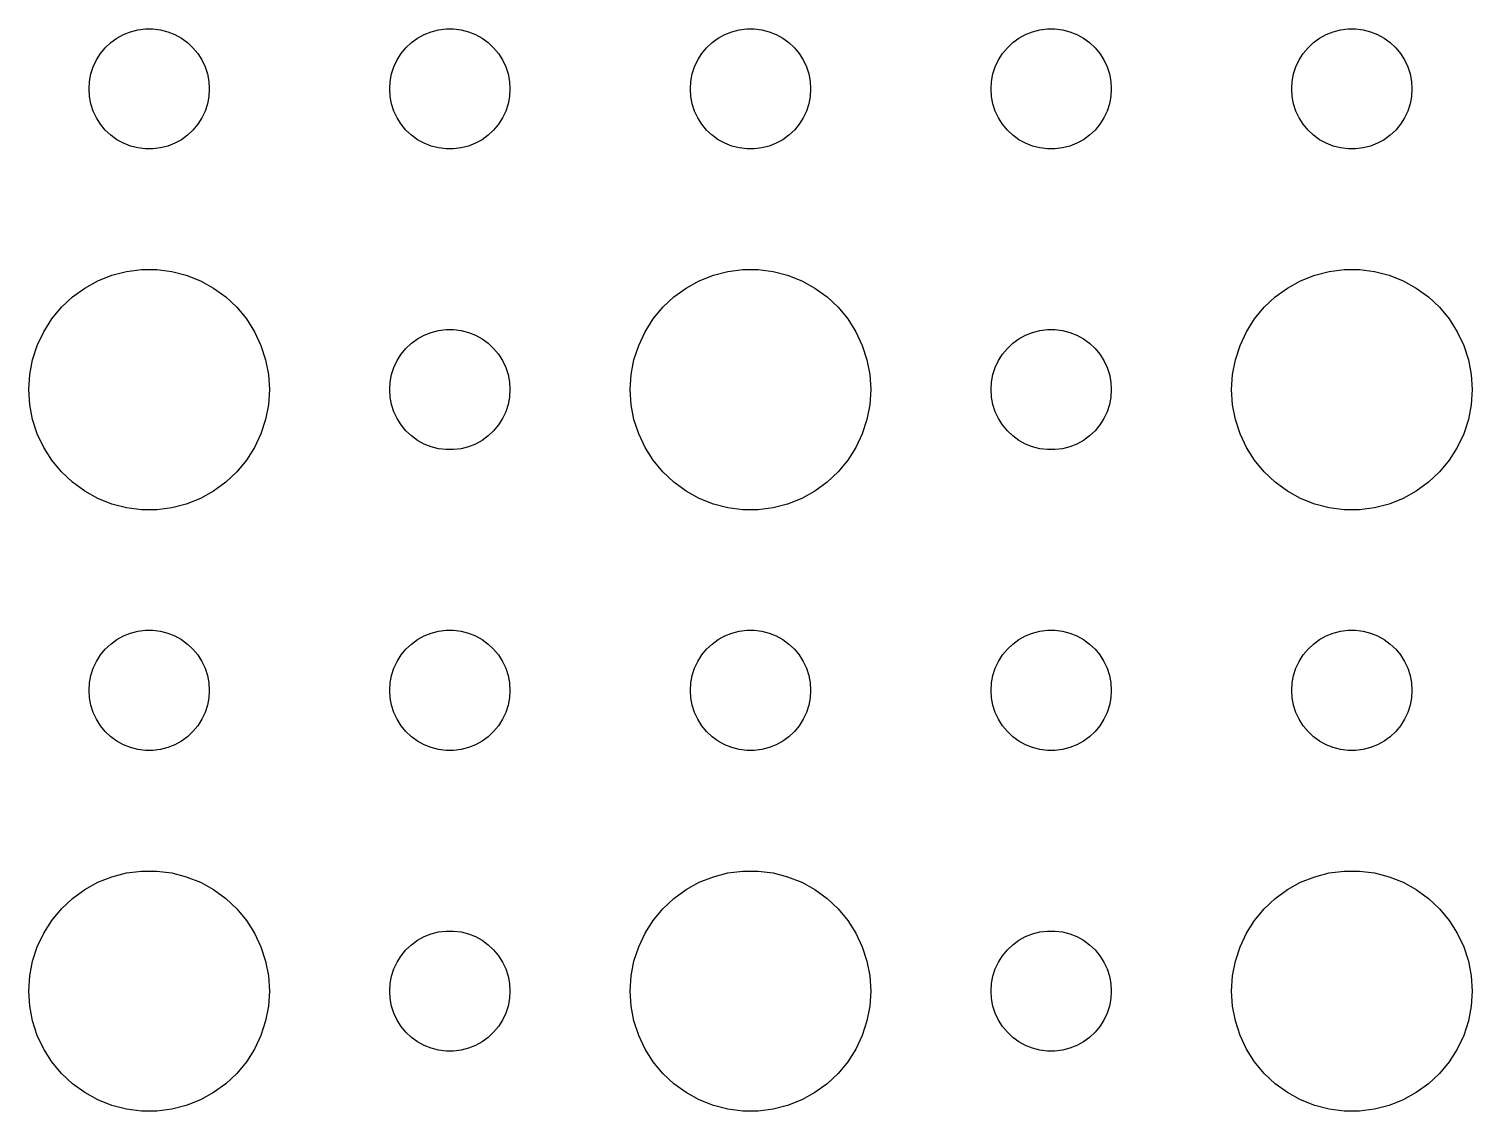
# Model space of a CAD drawing. Header units: metres. Extents: x -150 to 150, y -104 to 104.
# Drawn here: x -115.5 to -79.5, y 19.51 to 46.5 of the extents above; entities that cross this region are included whole.
import ezdxf

# ---------------------------------------------------------------- set-up
doc = ezdxf.new("R2010")
doc.units = ezdxf.units.M

msp = doc.modelspace()

# ---------------------------------------------------------------- linework, layer by layer
for p, q in [((-112.964, 46.4266), (-112.781, 46.4734)), ((-112.781, 46.4734), (-112.594, 46.497)), ((-112.594, 46.497), (-112.406, 46.497)), ((-112.406, 46.497), (-112.219, 46.4734)), ((-112.219, 46.4734), (-112.036, 46.4266)), ((-105.464, 46.4266), (-105.281, 46.4734)), ((-105.281, 46.4734), (-105.094, 46.497)), ((-105.094, 46.497), (-104.906, 46.497)), ((-104.906, 46.497), (-104.719, 46.4734)), ((-104.719, 46.4734), (-104.536, 46.4266)), ((-97.9635, 46.4266), (-97.7811, 46.4734)), ((-97.7811, 46.4734), (-97.5942, 46.497)), ((-97.5942, 46.497), (-97.4058, 46.497)), ((-97.4058, 46.497), (-97.2189, 46.4734)), ((-97.2189, 46.4734), (-97.0365, 46.4266)), ((-90.4635, 46.4266), (-90.2811, 46.4734)), ((-90.2811, 46.4734), (-90.0942, 46.497)), ((-90.0942, 46.497), (-89.9058, 46.497)), ((-89.9058, 46.497), (-89.7189, 46.4734)), ((-89.7189, 46.4734), (-89.5365, 46.4266)), ((-82.9635, 46.4266), (-82.7811, 46.4734)), ((-82.7811, 46.4734), (-82.5942, 46.497)), ((-82.5942, 46.497), (-82.4058, 46.497)), ((-82.4058, 46.497), (-82.2189, 46.4734)), ((-82.2189, 46.4734), (-82.0365, 46.4266)), ((-113.593, 46.0268), (-113.456, 46.1558)), ((-113.456, 46.1558), (-113.304, 46.2665)), ((-113.304, 46.2665), (-113.139, 46.3572)), ((-113.139, 46.3572), (-112.964, 46.4266)), ((-112.036, 46.4266), (-111.861, 46.3572)), ((-111.861, 46.3572), (-111.696, 46.2665)), ((-111.696, 46.2665), (-111.544, 46.1558)), ((-111.544, 46.1558), (-111.407, 46.0268)), ((-106.093, 46.0268), (-105.956, 46.1558)), ((-105.956, 46.1558), (-105.804, 46.2665)), ((-105.804, 46.2665), (-105.639, 46.3572)), ((-105.639, 46.3572), (-105.464, 46.4266)), ((-104.536, 46.4266), (-104.361, 46.3572)), ((-104.361, 46.3572), (-104.196, 46.2665)), ((-104.196, 46.2665), (-104.044, 46.1558)), ((-104.044, 46.1558), (-103.907, 46.0268)), ((-98.5934, 46.0268), (-98.4561, 46.1558)), ((-98.4561, 46.1558), (-98.3037, 46.2665)), ((-98.3037, 46.2665), (-98.1387, 46.3572)), ((-98.1387, 46.3572), (-97.9635, 46.4266)), ((-97.0365, 46.4266), (-96.8613, 46.3572)), ((-96.8613, 46.3572), (-96.6963, 46.2665)), ((-96.6963, 46.2665), (-96.5439, 46.1558)), ((-96.5439, 46.1558), (-96.4065, 46.0268)), ((-91.0934, 46.0268), (-90.9561, 46.1558)), ((-90.9561, 46.1558), (-90.8037, 46.2665)), ((-90.8037, 46.2665), (-90.6387, 46.3572)), ((-90.6387, 46.3572), (-90.4635, 46.4266)), ((-89.5365, 46.4266), (-89.3613, 46.3572)), ((-89.3613, 46.3572), (-89.1963, 46.2665)), ((-89.1963, 46.2665), (-89.0439, 46.1558)), ((-89.0439, 46.1558), (-88.9065, 46.0268)), ((-83.5934, 46.0268), (-83.4561, 46.1558)), ((-83.4561, 46.1558), (-83.3037, 46.2665)), ((-83.3037, 46.2665), (-83.1387, 46.3572)), ((-83.1387, 46.3572), (-82.9635, 46.4266)), ((-82.0365, 46.4266), (-81.8613, 46.3572)), ((-81.8613, 46.3572), (-81.6963, 46.2665)), ((-81.6963, 46.2665), (-81.5439, 46.1558)), ((-81.5439, 46.1558), (-81.4065, 46.0268)), ((-113.895, 45.5522), (-113.814, 45.7226)), ((-113.814, 45.7226), (-113.714, 45.8817)), ((-113.714, 45.8817), (-113.593, 46.0268)), ((-111.407, 46.0268), (-111.286, 45.8817)), ((-111.286, 45.8817), (-111.186, 45.7226)), ((-111.186, 45.7226), (-111.105, 45.5522)), ((-106.395, 45.5522), (-106.314, 45.7226)), ((-106.314, 45.7226), (-106.214, 45.8817)), ((-106.214, 45.8817), (-106.093, 46.0268)), ((-103.907, 46.0268), (-103.786, 45.8817)), ((-103.786, 45.8817), (-103.686, 45.7226)), ((-103.686, 45.7226), (-103.605, 45.5522)), ((-98.8947, 45.5522), (-98.8145, 45.7226)), ((-98.8145, 45.7226), (-98.7135, 45.8817)), ((-98.7135, 45.8817), (-98.5934, 46.0268)), ((-96.4065, 46.0268), (-96.2865, 45.8817)), ((-96.2865, 45.8817), (-96.1855, 45.7226)), ((-96.1855, 45.7226), (-96.1053, 45.5522)), ((-91.3947, 45.5522), (-91.3145, 45.7226)), ((-91.3145, 45.7226), (-91.2135, 45.8817)), ((-91.2135, 45.8817), (-91.0934, 46.0268)), ((-88.9065, 46.0268), (-88.7865, 45.8817)), ((-88.7865, 45.8817), (-88.6855, 45.7226)), ((-88.6855, 45.7226), (-88.6053, 45.5522)), ((-83.8947, 45.5522), (-83.8145, 45.7226)), ((-83.8145, 45.7226), (-83.7135, 45.8817)), ((-83.7135, 45.8817), (-83.5934, 46.0268)), ((-81.4065, 46.0268), (-81.2865, 45.8817)), ((-81.2865, 45.8817), (-81.1855, 45.7226)), ((-81.1855, 45.7226), (-81.1053, 45.5522)), ((-113.988, 45.188), (-113.953, 45.373)), ((-113.953, 45.373), (-113.895, 45.5522)), ((-111.105, 45.5522), (-111.047, 45.373)), ((-111.047, 45.373), (-111.012, 45.188)), ((-106.488, 45.188), (-106.453, 45.373)), ((-106.453, 45.373), (-106.395, 45.5522)), ((-103.605, 45.5522), (-103.547, 45.373)), ((-103.547, 45.373), (-103.512, 45.188)), ((-98.9882, 45.188), (-98.9529, 45.373)), ((-98.9529, 45.373), (-98.8947, 45.5522)), ((-96.1053, 45.5522), (-96.0471, 45.373)), ((-96.0471, 45.373), (-96.0118, 45.188)), ((-91.4882, 45.188), (-91.4529, 45.373)), ((-91.4529, 45.373), (-91.3947, 45.5522)), ((-88.6053, 45.5522), (-88.5471, 45.373)), ((-88.5471, 45.373), (-88.5118, 45.188)), ((-83.9882, 45.188), (-83.9529, 45.373)), ((-83.9529, 45.373), (-83.8947, 45.5522)), ((-81.1053, 45.5522), (-81.0471, 45.373)), ((-81.0471, 45.373), (-81.0118, 45.188)), ((-114, 45), (-113.988, 45.188)), ((-113.988, 44.812), (-114, 45)), ((-111.012, 45.188), (-111, 45)), ((-111, 45), (-111.012, 44.812)), ((-106.5, 45), (-106.488, 45.188)), ((-106.488, 44.812), (-106.5, 45)), ((-103.512, 45.188), (-103.5, 45)), ((-103.5, 45), (-103.512, 44.812)), ((-99, 45), (-98.9882, 45.188)), ((-98.9882, 44.812), (-99, 45)), ((-96.0118, 45.188), (-96, 45)), ((-96, 45), (-96.0118, 44.812)), ((-91.5, 45), (-91.4882, 45.188)), ((-91.4882, 44.812), (-91.5, 45)), ((-88.5118, 45.188), (-88.5, 45)), ((-88.5, 45), (-88.5118, 44.812)), ((-84, 45), (-83.9882, 45.188)), ((-83.9882, 44.812), (-84, 45)), ((-81.0118, 45.188), (-81, 45)), ((-81, 45), (-81.0118, 44.812)), ((-113.953, 44.627), (-113.988, 44.812)), ((-111.012, 44.812), (-111.047, 44.627)), ((-106.453, 44.627), (-106.488, 44.812)), ((-103.512, 44.812), (-103.547, 44.627)), ((-98.9529, 44.627), (-98.9882, 44.812)), ((-96.0118, 44.812), (-96.0471, 44.627)), ((-91.4529, 44.627), (-91.4882, 44.812)), ((-88.5118, 44.812), (-88.5471, 44.627)), ((-83.9529, 44.627), (-83.9882, 44.812)), ((-81.0118, 44.812), (-81.0471, 44.627)), ((-113.895, 44.4478), (-113.953, 44.627)), ((-113.814, 44.2774), (-113.895, 44.4478)), ((-111.105, 44.4478), (-111.186, 44.2774)), ((-111.047, 44.627), (-111.105, 44.4478)), ((-106.395, 44.4478), (-106.453, 44.627)), ((-106.314, 44.2774), (-106.395, 44.4478)), ((-103.605, 44.4478), (-103.686, 44.2774)), ((-103.547, 44.627), (-103.605, 44.4478)), ((-98.8947, 44.4478), (-98.9529, 44.627)), ((-98.8145, 44.2774), (-98.8947, 44.4478)), ((-96.1053, 44.4478), (-96.1855, 44.2774)), ((-96.0471, 44.627), (-96.1053, 44.4478)), ((-91.3947, 44.4478), (-91.4529, 44.627)), ((-91.3145, 44.2774), (-91.3947, 44.4478)), ((-88.6053, 44.4478), (-88.6855, 44.2774)), ((-88.5471, 44.627), (-88.6053, 44.4478)), ((-83.8947, 44.4478), (-83.9529, 44.627)), ((-83.8145, 44.2774), (-83.8947, 44.4478)), ((-81.1053, 44.4478), (-81.1855, 44.2774)), ((-81.0471, 44.627), (-81.1053, 44.4478)), ((-113.714, 44.1183), (-113.814, 44.2774)), ((-113.593, 43.9732), (-113.714, 44.1183)), ((-113.456, 43.8442), (-113.593, 43.9732)), ((-111.407, 43.9732), (-111.544, 43.8442)), ((-111.286, 44.1183), (-111.407, 43.9732)), ((-111.186, 44.2774), (-111.286, 44.1183)), ((-106.214, 44.1183), (-106.314, 44.2774)), ((-106.093, 43.9732), (-106.214, 44.1183)), ((-105.956, 43.8442), (-106.093, 43.9732)), ((-103.907, 43.9732), (-104.044, 43.8442)), ((-103.786, 44.1183), (-103.907, 43.9732)), ((-103.686, 44.2774), (-103.786, 44.1183)), ((-98.7135, 44.1183), (-98.8145, 44.2774)), ((-98.5934, 43.9732), (-98.7135, 44.1183)), ((-98.4561, 43.8442), (-98.5934, 43.9732)), ((-96.4065, 43.9732), (-96.5439, 43.8442)), ((-96.2865, 44.1183), (-96.4065, 43.9732)), ((-96.1855, 44.2774), (-96.2865, 44.1183)), ((-91.2135, 44.1183), (-91.3145, 44.2774)), ((-91.0934, 43.9732), (-91.2135, 44.1183)), ((-90.9561, 43.8442), (-91.0934, 43.9732)), ((-88.9065, 43.9732), (-89.0439, 43.8442)), ((-88.7865, 44.1183), (-88.9065, 43.9732)), ((-88.6855, 44.2774), (-88.7865, 44.1183)), ((-83.7135, 44.1183), (-83.8145, 44.2774)), ((-83.5934, 43.9732), (-83.7135, 44.1183)), ((-83.4561, 43.8442), (-83.5934, 43.9732)), ((-81.4065, 43.9732), (-81.5439, 43.8442)), ((-81.2865, 44.1183), (-81.4065, 43.9732)), ((-81.1855, 44.2774), (-81.2865, 44.1183)), ((-113.304, 43.7335), (-113.456, 43.8442)), ((-113.139, 43.6428), (-113.304, 43.7335)), ((-112.964, 43.5734), (-113.139, 43.6428)), ((-112.781, 43.5266), (-112.964, 43.5734)), ((-112.036, 43.5734), (-112.219, 43.5266)), ((-111.861, 43.6428), (-112.036, 43.5734)), ((-111.696, 43.7335), (-111.861, 43.6428)), ((-111.544, 43.8442), (-111.696, 43.7335)), ((-105.804, 43.7335), (-105.956, 43.8442)), ((-105.639, 43.6428), (-105.804, 43.7335)), ((-105.464, 43.5734), (-105.639, 43.6428)), ((-105.281, 43.5266), (-105.464, 43.5734)), ((-104.536, 43.5734), (-104.719, 43.5266)), ((-104.361, 43.6428), (-104.536, 43.5734)), ((-104.196, 43.7335), (-104.361, 43.6428)), ((-104.044, 43.8442), (-104.196, 43.7335)), ((-98.3037, 43.7335), (-98.4561, 43.8442)), ((-98.1387, 43.6428), (-98.3037, 43.7335)), ((-97.9635, 43.5734), (-98.1387, 43.6428)), ((-97.7811, 43.5266), (-97.9635, 43.5734)), ((-97.0365, 43.5734), (-97.2189, 43.5266)), ((-96.8613, 43.6428), (-97.0365, 43.5734)), ((-96.6963, 43.7335), (-96.8613, 43.6428)), ((-96.5439, 43.8442), (-96.6963, 43.7335)), ((-90.8037, 43.7335), (-90.9561, 43.8442)), ((-90.6387, 43.6428), (-90.8037, 43.7335)), ((-90.4635, 43.5734), (-90.6387, 43.6428)), ((-90.2811, 43.5266), (-90.4635, 43.5734)), ((-89.5365, 43.5734), (-89.7189, 43.5266)), ((-89.3613, 43.6428), (-89.5365, 43.5734)), ((-89.1963, 43.7335), (-89.3613, 43.6428)), ((-89.0439, 43.8442), (-89.1963, 43.7335)), ((-83.3037, 43.7335), (-83.4561, 43.8442)), ((-83.1387, 43.6428), (-83.3037, 43.7335)), ((-82.9635, 43.5734), (-83.1387, 43.6428)), ((-82.7811, 43.5266), (-82.9635, 43.5734)), ((-82.0365, 43.5734), (-82.2189, 43.5266)), ((-81.8613, 43.6428), (-82.0365, 43.5734)), ((-81.6963, 43.7335), (-81.8613, 43.6428)), ((-81.5439, 43.8442), (-81.6963, 43.7335)), ((-112.594, 43.503), (-112.781, 43.5266)), ((-112.406, 43.503), (-112.594, 43.503)), ((-112.219, 43.5266), (-112.406, 43.503)), ((-105.094, 43.503), (-105.281, 43.5266)), ((-104.906, 43.503), (-105.094, 43.503)), ((-104.719, 43.5266), (-104.906, 43.503)), ((-97.5942, 43.503), (-97.7811, 43.5266)), ((-97.4058, 43.503), (-97.5942, 43.503)), ((-97.2189, 43.5266), (-97.4058, 43.503)), ((-90.0942, 43.503), (-90.2811, 43.5266)), ((-89.9058, 43.503), (-90.0942, 43.503)), ((-89.7189, 43.5266), (-89.9058, 43.503)), ((-82.5942, 43.503), (-82.7811, 43.5266)), ((-82.4058, 43.503), (-82.5942, 43.503)), ((-82.2189, 43.5266), (-82.4058, 43.503)), ((-113.777, 40.2145), (-113.427, 40.3532)), ((-113.427, 40.3532), (-113.062, 40.4469)), ((-113.062, 40.4469), (-112.688, 40.4941)), ((-112.688, 40.4941), (-112.312, 40.4941)), ((-112.312, 40.4941), (-111.938, 40.4469)), ((-111.938, 40.4469), (-111.573, 40.3532)), ((-111.573, 40.3532), (-111.223, 40.2145)), ((-98.7773, 40.2145), (-98.427, 40.3532)), ((-98.427, 40.3532), (-98.0621, 40.4469)), ((-98.0621, 40.4469), (-97.6884, 40.4941)), ((-97.6884, 40.4941), (-97.3116, 40.4941)), ((-97.3116, 40.4941), (-96.9379, 40.4469)), ((-96.9379, 40.4469), (-96.573, 40.3532)), ((-96.573, 40.3532), (-96.2227, 40.2145)), ((-83.7773, 40.2145), (-83.427, 40.3532)), ((-83.427, 40.3532), (-83.0621, 40.4469)), ((-83.0621, 40.4469), (-82.6884, 40.4941)), ((-82.6884, 40.4941), (-82.3116, 40.4941)), ((-82.3116, 40.4941), (-81.9379, 40.4469)), ((-81.9379, 40.4469), (-81.573, 40.3532)), ((-81.573, 40.3532), (-81.2227, 40.2145)), ((-114.412, 39.8115), (-114.107, 40.033)), ((-114.107, 40.033), (-113.777, 40.2145)), ((-111.223, 40.2145), (-110.893, 40.033)), ((-110.893, 40.033), (-110.588, 39.8115)), ((-99.4123, 39.8115), (-99.1075, 40.033)), ((-99.1075, 40.033), (-98.7773, 40.2145)), ((-96.2227, 40.2145), (-95.8925, 40.033)), ((-95.8925, 40.033), (-95.5877, 39.8115)), ((-84.4123, 39.8115), (-84.1075, 40.033)), ((-84.1075, 40.033), (-83.7773, 40.2145)), ((-81.2227, 40.2145), (-80.8925, 40.033)), ((-80.8925, 40.033), (-80.5877, 39.8115)), ((-114.687, 39.5536), (-114.412, 39.8115)), ((-110.588, 39.8115), (-110.313, 39.5536)), ((-99.6869, 39.5536), (-99.4123, 39.8115)), ((-95.5877, 39.8115), (-95.3131, 39.5536)), ((-84.6869, 39.5536), (-84.4123, 39.8115)), ((-80.5877, 39.8115), (-80.3131, 39.5536)), ((-115.129, 38.9453), (-114.927, 39.2634)), ((-114.927, 39.2634), (-114.687, 39.5536)), ((-110.313, 39.5536), (-110.073, 39.2634)), ((-110.073, 39.2634), (-109.871, 38.9453)), ((-100.129, 38.9453), (-99.927, 39.2634)), ((-99.927, 39.2634), (-99.6869, 39.5536)), ((-95.3131, 39.5536), (-95.073, 39.2634)), ((-95.073, 39.2634), (-94.8711, 38.9453)), ((-85.1289, 38.9453), (-84.927, 39.2634)), ((-84.927, 39.2634), (-84.6869, 39.5536)), ((-80.3131, 39.5536), (-80.073, 39.2634)), ((-80.073, 39.2634), (-79.8711, 38.9453)), ((-115.289, 38.6044), (-115.129, 38.9453)), ((-109.871, 38.9453), (-109.711, 38.6044)), ((-105.639, 38.8572), (-105.464, 38.9266)), ((-105.464, 38.9266), (-105.281, 38.9734)), ((-105.281, 38.9734), (-105.094, 38.997)), ((-105.094, 38.997), (-104.906, 38.997)), ((-104.906, 38.997), (-104.719, 38.9734)), ((-104.719, 38.9734), (-104.536, 38.9266)), ((-104.536, 38.9266), (-104.361, 38.8572)), ((-100.289, 38.6044), (-100.129, 38.9453)), ((-94.8711, 38.9453), (-94.7107, 38.6044)), ((-90.6387, 38.8572), (-90.4635, 38.9266)), ((-90.4635, 38.9266), (-90.2811, 38.9734)), ((-90.2811, 38.9734), (-90.0942, 38.997)), ((-90.0942, 38.997), (-89.9058, 38.997)), ((-89.9058, 38.997), (-89.7189, 38.9734)), ((-89.7189, 38.9734), (-89.5365, 38.9266)), ((-89.5365, 38.9266), (-89.3613, 38.8572)), ((-85.2893, 38.6044), (-85.1289, 38.9453)), ((-79.8711, 38.9453), (-79.7107, 38.6044)), ((-115.406, 38.2461), (-115.289, 38.6044)), ((-109.711, 38.6044), (-109.594, 38.2461)), ((-106.214, 38.3817), (-106.093, 38.5268)), ((-106.093, 38.5268), (-105.956, 38.6558)), ((-105.956, 38.6558), (-105.804, 38.7665)), ((-105.804, 38.7665), (-105.639, 38.8572)), ((-104.361, 38.8572), (-104.196, 38.7665)), ((-104.196, 38.7665), (-104.044, 38.6558)), ((-104.044, 38.6558), (-103.907, 38.5268)), ((-103.907, 38.5268), (-103.786, 38.3817)), ((-100.406, 38.2461), (-100.289, 38.6044)), ((-94.7107, 38.6044), (-94.5943, 38.2461)), ((-91.2135, 38.3817), (-91.0934, 38.5268)), ((-91.0934, 38.5268), (-90.9561, 38.6558)), ((-90.9561, 38.6558), (-90.8037, 38.7665)), ((-90.8037, 38.7665), (-90.6387, 38.8572)), ((-89.3613, 38.8572), (-89.1963, 38.7665)), ((-89.1963, 38.7665), (-89.0439, 38.6558)), ((-89.0439, 38.6558), (-88.9065, 38.5268)), ((-88.9065, 38.5268), (-88.7865, 38.3817)), ((-85.4057, 38.2461), (-85.2893, 38.6044)), ((-79.7107, 38.6044), (-79.5943, 38.2461)), ((-115.476, 37.876), (-115.406, 38.2461)), ((-109.594, 38.2461), (-109.524, 37.876)), ((-106.395, 38.0522), (-106.314, 38.2226)), ((-106.314, 38.2226), (-106.214, 38.3817)), ((-103.786, 38.3817), (-103.686, 38.2226)), ((-103.686, 38.2226), (-103.605, 38.0522)), ((-100.476, 37.876), (-100.406, 38.2461)), ((-94.5943, 38.2461), (-94.5237, 37.876)), ((-91.3947, 38.0522), (-91.3145, 38.2226)), ((-91.3145, 38.2226), (-91.2135, 38.3817)), ((-88.7865, 38.3817), (-88.6855, 38.2226)), ((-88.6855, 38.2226), (-88.6053, 38.0522)), ((-85.4763, 37.876), (-85.4057, 38.2461)), ((-79.5943, 38.2461), (-79.5237, 37.876)), ((-115.5, 37.5), (-115.476, 37.876)), ((-109.524, 37.876), (-109.5, 37.5)), ((-106.488, 37.688), (-106.453, 37.873)), ((-106.453, 37.873), (-106.395, 38.0522)), ((-103.605, 38.0522), (-103.547, 37.873)), ((-103.547, 37.873), (-103.512, 37.688)), ((-100.5, 37.5), (-100.476, 37.876)), ((-94.5237, 37.876), (-94.5, 37.5)), ((-91.4882, 37.688), (-91.4529, 37.873)), ((-91.4529, 37.873), (-91.3947, 38.0522)), ((-88.6053, 38.0522), (-88.5471, 37.873)), ((-88.5471, 37.873), (-88.5118, 37.688)), ((-85.5, 37.5), (-85.4763, 37.876)), ((-79.5237, 37.876), (-79.5, 37.5)), ((-115.476, 37.124), (-115.5, 37.5)), ((-109.5, 37.5), (-109.524, 37.124)), ((-106.5, 37.5), (-106.488, 37.688)), ((-106.488, 37.312), (-106.5, 37.5)), ((-103.512, 37.688), (-103.5, 37.5)), ((-103.5, 37.5), (-103.512, 37.312)), ((-100.476, 37.124), (-100.5, 37.5)), ((-94.5, 37.5), (-94.5237, 37.124)), ((-91.5, 37.5), (-91.4882, 37.688)), ((-91.4882, 37.312), (-91.5, 37.5)), ((-88.5118, 37.688), (-88.5, 37.5)), ((-88.5, 37.5), (-88.5118, 37.312)), ((-85.4763, 37.124), (-85.5, 37.5)), ((-79.5, 37.5), (-79.5237, 37.124)), ((-115.406, 36.7539), (-115.476, 37.124)), ((-109.524, 37.124), (-109.594, 36.7539)), ((-106.453, 37.127), (-106.488, 37.312)), ((-106.395, 36.9478), (-106.453, 37.127)), ((-103.547, 37.127), (-103.605, 36.9478)), ((-103.512, 37.312), (-103.547, 37.127)), ((-100.406, 36.7539), (-100.476, 37.124)), ((-94.5237, 37.124), (-94.5943, 36.7539)), ((-91.4529, 37.127), (-91.4882, 37.312)), ((-91.3947, 36.9478), (-91.4529, 37.127)), ((-88.5471, 37.127), (-88.6053, 36.9478)), ((-88.5118, 37.312), (-88.5471, 37.127)), ((-85.4057, 36.7539), (-85.4763, 37.124)), ((-79.5237, 37.124), (-79.5943, 36.7539)), ((-115.289, 36.3956), (-115.406, 36.7539)), ((-109.594, 36.7539), (-109.711, 36.3956)), ((-106.314, 36.7774), (-106.395, 36.9478)), ((-106.214, 36.6183), (-106.314, 36.7774)), ((-103.686, 36.7774), (-103.786, 36.6183)), ((-103.605, 36.9478), (-103.686, 36.7774)), ((-100.289, 36.3956), (-100.406, 36.7539)), ((-94.5943, 36.7539), (-94.7107, 36.3956)), ((-91.3145, 36.7774), (-91.3947, 36.9478)), ((-91.2135, 36.6183), (-91.3145, 36.7774)), ((-88.6855, 36.7774), (-88.7865, 36.6183)), ((-88.6053, 36.9478), (-88.6855, 36.7774)), ((-85.2893, 36.3956), (-85.4057, 36.7539)), ((-79.5943, 36.7539), (-79.7107, 36.3956)), ((-115.129, 36.0547), (-115.289, 36.3956)), ((-109.711, 36.3956), (-109.871, 36.0547)), ((-106.093, 36.4732), (-106.214, 36.6183)), ((-105.956, 36.3442), (-106.093, 36.4732)), ((-103.907, 36.4732), (-104.044, 36.3442)), ((-103.786, 36.6183), (-103.907, 36.4732)), ((-100.129, 36.0547), (-100.289, 36.3956)), ((-94.7107, 36.3956), (-94.8711, 36.0547)), ((-91.0934, 36.4732), (-91.2135, 36.6183)), ((-90.9561, 36.3442), (-91.0934, 36.4732)), ((-88.9065, 36.4732), (-89.0439, 36.3442)), ((-88.7865, 36.6183), (-88.9065, 36.4732)), ((-85.1289, 36.0547), (-85.2893, 36.3956)), ((-79.7107, 36.3956), (-79.8711, 36.0547)), ((-114.927, 35.7366), (-115.129, 36.0547)), ((-109.871, 36.0547), (-110.073, 35.7366)), ((-105.804, 36.2335), (-105.956, 36.3442)), ((-105.639, 36.1428), (-105.804, 36.2335)), ((-105.464, 36.0734), (-105.639, 36.1428)), ((-105.281, 36.0266), (-105.464, 36.0734)), ((-105.094, 36.003), (-105.281, 36.0266)), ((-104.906, 36.003), (-105.094, 36.003)), ((-104.719, 36.0266), (-104.906, 36.003)), ((-104.536, 36.0734), (-104.719, 36.0266)), ((-104.361, 36.1428), (-104.536, 36.0734)), ((-104.196, 36.2335), (-104.361, 36.1428)), ((-104.044, 36.3442), (-104.196, 36.2335)), ((-99.927, 35.7366), (-100.129, 36.0547)), ((-94.8711, 36.0547), (-95.073, 35.7366)), ((-90.8037, 36.2335), (-90.9561, 36.3442)), ((-90.6387, 36.1428), (-90.8037, 36.2335)), ((-90.4635, 36.0734), (-90.6387, 36.1428)), ((-90.2811, 36.0266), (-90.4635, 36.0734)), ((-90.0942, 36.003), (-90.2811, 36.0266)), ((-89.9058, 36.003), (-90.0942, 36.003)), ((-89.7189, 36.0266), (-89.9058, 36.003)), ((-89.5365, 36.0734), (-89.7189, 36.0266)), ((-89.3613, 36.1428), (-89.5365, 36.0734)), ((-89.1963, 36.2335), (-89.3613, 36.1428)), ((-89.0439, 36.3442), (-89.1963, 36.2335)), ((-84.927, 35.7366), (-85.1289, 36.0547)), ((-79.8711, 36.0547), (-80.073, 35.7366)), ((-114.687, 35.4464), (-114.927, 35.7366)), ((-110.073, 35.7366), (-110.313, 35.4464)), ((-99.6869, 35.4464), (-99.927, 35.7366)), ((-95.073, 35.7366), (-95.3131, 35.4464)), ((-84.6869, 35.4464), (-84.927, 35.7366)), ((-80.073, 35.7366), (-80.3131, 35.4464)), ((-114.412, 35.1885), (-114.687, 35.4464)), ((-110.313, 35.4464), (-110.588, 35.1885)), ((-99.4123, 35.1885), (-99.6869, 35.4464)), ((-95.3131, 35.4464), (-95.5877, 35.1885)), ((-84.4123, 35.1885), (-84.6869, 35.4464)), ((-80.3131, 35.4464), (-80.5877, 35.1885)), ((-114.107, 34.967), (-114.412, 35.1885)), ((-113.777, 34.7855), (-114.107, 34.967)), ((-110.893, 34.967), (-111.223, 34.7855)), ((-110.588, 35.1885), (-110.893, 34.967)), ((-99.1075, 34.967), (-99.4123, 35.1885)), ((-98.7773, 34.7855), (-99.1075, 34.967)), ((-95.8925, 34.967), (-96.2227, 34.7855)), ((-95.5877, 35.1885), (-95.8925, 34.967)), ((-84.1075, 34.967), (-84.4123, 35.1885)), ((-83.7773, 34.7855), (-84.1075, 34.967)), ((-80.8925, 34.967), (-81.2227, 34.7855)), ((-80.5877, 35.1885), (-80.8925, 34.967)), ((-113.427, 34.6468), (-113.777, 34.7855)), ((-113.062, 34.5531), (-113.427, 34.6468)), ((-111.573, 34.6468), (-111.938, 34.5531)), ((-111.223, 34.7855), (-111.573, 34.6468)), ((-98.427, 34.6468), (-98.7773, 34.7855)), ((-98.0621, 34.5531), (-98.427, 34.6468)), ((-96.573, 34.6468), (-96.9379, 34.5531)), ((-96.2227, 34.7855), (-96.573, 34.6468)), ((-83.427, 34.6468), (-83.7773, 34.7855)), ((-83.0621, 34.5531), (-83.427, 34.6468)), ((-81.573, 34.6468), (-81.9379, 34.5531)), ((-81.2227, 34.7855), (-81.573, 34.6468)), ((-112.688, 34.5059), (-113.062, 34.5531)), ((-112.312, 34.5059), (-112.688, 34.5059)), ((-111.938, 34.5531), (-112.312, 34.5059)), ((-97.6884, 34.5059), (-98.0621, 34.5531)), ((-97.3116, 34.5059), (-97.6884, 34.5059)), ((-96.9379, 34.5531), (-97.3116, 34.5059)), ((-82.6884, 34.5059), (-83.0621, 34.5531)), ((-82.3116, 34.5059), (-82.6884, 34.5059)), ((-81.9379, 34.5531), (-82.3116, 34.5059)), ((-113.304, 31.2665), (-113.139, 31.3572)), ((-113.139, 31.3572), (-112.964, 31.4266)), ((-112.964, 31.4266), (-112.781, 31.4734)), ((-112.781, 31.4734), (-112.594, 31.497)), ((-112.594, 31.497), (-112.406, 31.497)), ((-112.406, 31.497), (-112.219, 31.4734)), ((-112.219, 31.4734), (-112.036, 31.4266)), ((-112.036, 31.4266), (-111.861, 31.3572)), ((-111.861, 31.3572), (-111.696, 31.2665)), ((-105.804, 31.2665), (-105.639, 31.3572)), ((-105.639, 31.3572), (-105.464, 31.4266)), ((-105.464, 31.4266), (-105.281, 31.4734)), ((-105.281, 31.4734), (-105.094, 31.497)), ((-105.094, 31.497), (-104.906, 31.497)), ((-104.906, 31.497), (-104.719, 31.4734)), ((-104.719, 31.4734), (-104.536, 31.4266)), ((-104.536, 31.4266), (-104.361, 31.3572)), ((-104.361, 31.3572), (-104.196, 31.2665)), ((-98.3037, 31.2665), (-98.1387, 31.3572)), ((-98.1387, 31.3572), (-97.9635, 31.4266)), ((-97.9635, 31.4266), (-97.7811, 31.4734)), ((-97.7811, 31.4734), (-97.5942, 31.497)), ((-97.5942, 31.497), (-97.4058, 31.497)), ((-97.4058, 31.497), (-97.2189, 31.4734)), ((-97.2189, 31.4734), (-97.0365, 31.4266)), ((-97.0365, 31.4266), (-96.8613, 31.3572)), ((-96.8613, 31.3572), (-96.6963, 31.2665)), ((-90.8037, 31.2665), (-90.6387, 31.3572)), ((-90.6387, 31.3572), (-90.4635, 31.4266)), ((-90.4635, 31.4266), (-90.2811, 31.4734)), ((-90.2811, 31.4734), (-90.0942, 31.497)), ((-90.0942, 31.497), (-89.9058, 31.497)), ((-89.9058, 31.497), (-89.7189, 31.4734)), ((-89.7189, 31.4734), (-89.5365, 31.4266)), ((-89.5365, 31.4266), (-89.3613, 31.3572)), ((-89.3613, 31.3572), (-89.1963, 31.2665)), ((-83.3037, 31.2665), (-83.1387, 31.3572)), ((-83.1387, 31.3572), (-82.9635, 31.4266)), ((-82.9635, 31.4266), (-82.7811, 31.4734)), ((-82.7811, 31.4734), (-82.5942, 31.497)), ((-82.5942, 31.497), (-82.4058, 31.497)), ((-82.4058, 31.497), (-82.2189, 31.4734)), ((-82.2189, 31.4734), (-82.0365, 31.4266)), ((-82.0365, 31.4266), (-81.8613, 31.3572)), ((-81.8613, 31.3572), (-81.6963, 31.2665)), ((-113.714, 30.8817), (-113.593, 31.0268)), ((-113.593, 31.0268), (-113.456, 31.1558)), ((-113.456, 31.1558), (-113.304, 31.2665)), ((-111.696, 31.2665), (-111.544, 31.1558)), ((-111.544, 31.1558), (-111.407, 31.0268)), ((-111.407, 31.0268), (-111.286, 30.8817)), ((-106.214, 30.8817), (-106.093, 31.0268)), ((-106.093, 31.0268), (-105.956, 31.1558)), ((-105.956, 31.1558), (-105.804, 31.2665)), ((-104.196, 31.2665), (-104.044, 31.1558)), ((-104.044, 31.1558), (-103.907, 31.0268)), ((-103.907, 31.0268), (-103.786, 30.8817)), ((-98.7135, 30.8817), (-98.5934, 31.0268)), ((-98.5934, 31.0268), (-98.4561, 31.1558)), ((-98.4561, 31.1558), (-98.3037, 31.2665)), ((-96.6963, 31.2665), (-96.5439, 31.1558)), ((-96.5439, 31.1558), (-96.4065, 31.0268)), ((-96.4065, 31.0268), (-96.2865, 30.8817)), ((-91.2135, 30.8817), (-91.0934, 31.0268)), ((-91.0934, 31.0268), (-90.9561, 31.1558)), ((-90.9561, 31.1558), (-90.8037, 31.2665)), ((-89.1963, 31.2665), (-89.0439, 31.1558)), ((-89.0439, 31.1558), (-88.9065, 31.0268)), ((-88.9065, 31.0268), (-88.7865, 30.8817)), ((-83.7135, 30.8817), (-83.5934, 31.0268)), ((-83.5934, 31.0268), (-83.4561, 31.1558)), ((-83.4561, 31.1558), (-83.3037, 31.2665)), ((-81.6963, 31.2665), (-81.5439, 31.1558)), ((-81.5439, 31.1558), (-81.4065, 31.0268)), ((-81.4065, 31.0268), (-81.2865, 30.8817)), ((-113.895, 30.5522), (-113.814, 30.7226)), ((-113.814, 30.7226), (-113.714, 30.8817)), ((-111.286, 30.8817), (-111.186, 30.7226)), ((-111.186, 30.7226), (-111.105, 30.5522)), ((-106.395, 30.5522), (-106.314, 30.7226)), ((-106.314, 30.7226), (-106.214, 30.8817)), ((-103.786, 30.8817), (-103.686, 30.7226)), ((-103.686, 30.7226), (-103.605, 30.5522)), ((-98.8947, 30.5522), (-98.8145, 30.7226)), ((-98.8145, 30.7226), (-98.7135, 30.8817)), ((-96.2865, 30.8817), (-96.1855, 30.7226)), ((-96.1855, 30.7226), (-96.1053, 30.5522)), ((-91.3947, 30.5522), (-91.3145, 30.7226)), ((-91.3145, 30.7226), (-91.2135, 30.8817)), ((-88.7865, 30.8817), (-88.6855, 30.7226)), ((-88.6855, 30.7226), (-88.6053, 30.5522)), ((-83.8947, 30.5522), (-83.8145, 30.7226)), ((-83.8145, 30.7226), (-83.7135, 30.8817)), ((-81.2865, 30.8817), (-81.1855, 30.7226)), ((-81.1855, 30.7226), (-81.1053, 30.5522)), ((-113.988, 30.188), (-113.953, 30.373)), ((-113.953, 30.373), (-113.895, 30.5522)), ((-111.105, 30.5522), (-111.047, 30.373)), ((-111.047, 30.373), (-111.012, 30.188)), ((-106.488, 30.188), (-106.453, 30.373)), ((-106.453, 30.373), (-106.395, 30.5522)), ((-103.605, 30.5522), (-103.547, 30.373)), ((-103.547, 30.373), (-103.512, 30.188)), ((-98.9882, 30.188), (-98.9529, 30.373)), ((-98.9529, 30.373), (-98.8947, 30.5522)), ((-96.1053, 30.5522), (-96.0471, 30.373)), ((-96.0471, 30.373), (-96.0118, 30.188)), ((-91.4882, 30.188), (-91.4529, 30.373)), ((-91.4529, 30.373), (-91.3947, 30.5522)), ((-88.6053, 30.5522), (-88.5471, 30.373)), ((-88.5471, 30.373), (-88.5118, 30.188)), ((-83.9882, 30.188), (-83.9529, 30.373)), ((-83.9529, 30.373), (-83.8947, 30.5522)), ((-81.1053, 30.5522), (-81.0471, 30.373)), ((-81.0471, 30.373), (-81.0118, 30.188)), ((-114, 30), (-113.988, 30.188)), ((-113.988, 29.812), (-114, 30)), ((-111.012, 30.188), (-111, 30)), ((-111, 30), (-111.012, 29.812)), ((-106.5, 30), (-106.488, 30.188)), ((-106.488, 29.812), (-106.5, 30)), ((-103.512, 30.188), (-103.5, 30)), ((-103.5, 30), (-103.512, 29.812)), ((-99, 30), (-98.9882, 30.188)), ((-98.9882, 29.812), (-99, 30)), ((-96.0118, 30.188), (-96, 30)), ((-96, 30), (-96.0118, 29.812)), ((-91.5, 30), (-91.4882, 30.188)), ((-91.4882, 29.812), (-91.5, 30)), ((-88.5118, 30.188), (-88.5, 30)), ((-88.5, 30), (-88.5118, 29.812)), ((-84, 30), (-83.9882, 30.188)), ((-83.9882, 29.812), (-84, 30)), ((-81.0118, 30.188), (-81, 30)), ((-81, 30), (-81.0118, 29.812)), ((-113.953, 29.627), (-113.988, 29.812)), ((-113.895, 29.4478), (-113.953, 29.627)), ((-111.047, 29.627), (-111.105, 29.4478)), ((-111.012, 29.812), (-111.047, 29.627)), ((-106.453, 29.627), (-106.488, 29.812)), ((-106.395, 29.4478), (-106.453, 29.627)), ((-103.547, 29.627), (-103.605, 29.4478)), ((-103.512, 29.812), (-103.547, 29.627)), ((-98.9529, 29.627), (-98.9882, 29.812)), ((-98.8947, 29.4478), (-98.9529, 29.627)), ((-96.0471, 29.627), (-96.1053, 29.4478)), ((-96.0118, 29.812), (-96.0471, 29.627)), ((-91.4529, 29.627), (-91.4882, 29.812)), ((-91.3947, 29.4478), (-91.4529, 29.627)), ((-88.5471, 29.627), (-88.6053, 29.4478)), ((-88.5118, 29.812), (-88.5471, 29.627)), ((-83.9529, 29.627), (-83.9882, 29.812)), ((-83.8947, 29.4478), (-83.9529, 29.627)), ((-81.0471, 29.627), (-81.1053, 29.4478)), ((-81.0118, 29.812), (-81.0471, 29.627)), ((-113.814, 29.2774), (-113.895, 29.4478)), ((-113.714, 29.1183), (-113.814, 29.2774)), ((-111.186, 29.2774), (-111.286, 29.1183)), ((-111.105, 29.4478), (-111.186, 29.2774)), ((-106.314, 29.2774), (-106.395, 29.4478)), ((-106.214, 29.1183), (-106.314, 29.2774)), ((-103.686, 29.2774), (-103.786, 29.1183)), ((-103.605, 29.4478), (-103.686, 29.2774)), ((-98.8145, 29.2774), (-98.8947, 29.4478)), ((-98.7135, 29.1183), (-98.8145, 29.2774)), ((-96.1855, 29.2774), (-96.2865, 29.1183)), ((-96.1053, 29.4478), (-96.1855, 29.2774)), ((-91.3145, 29.2774), (-91.3947, 29.4478)), ((-91.2135, 29.1183), (-91.3145, 29.2774)), ((-88.6855, 29.2774), (-88.7865, 29.1183)), ((-88.6053, 29.4478), (-88.6855, 29.2774)), ((-83.8145, 29.2774), (-83.8947, 29.4478)), ((-83.7135, 29.1183), (-83.8145, 29.2774)), ((-81.1855, 29.2774), (-81.2865, 29.1183)), ((-81.1053, 29.4478), (-81.1855, 29.2774)), ((-113.593, 28.9732), (-113.714, 29.1183)), ((-113.456, 28.8442), (-113.593, 28.9732)), ((-113.304, 28.7335), (-113.456, 28.8442)), ((-111.544, 28.8442), (-111.696, 28.7335)), ((-111.407, 28.9732), (-111.544, 28.8442)), ((-111.286, 29.1183), (-111.407, 28.9732)), ((-106.093, 28.9732), (-106.214, 29.1183)), ((-105.956, 28.8442), (-106.093, 28.9732)), ((-105.804, 28.7335), (-105.956, 28.8442)), ((-104.044, 28.8442), (-104.196, 28.7335)), ((-103.907, 28.9732), (-104.044, 28.8442)), ((-103.786, 29.1183), (-103.907, 28.9732)), ((-98.5934, 28.9732), (-98.7135, 29.1183)), ((-98.4561, 28.8442), (-98.5934, 28.9732)), ((-98.3037, 28.7335), (-98.4561, 28.8442)), ((-96.5439, 28.8442), (-96.6963, 28.7335)), ((-96.4065, 28.9732), (-96.5439, 28.8442)), ((-96.2865, 29.1183), (-96.4065, 28.9732)), ((-91.0934, 28.9732), (-91.2135, 29.1183)), ((-90.9561, 28.8442), (-91.0934, 28.9732)), ((-90.8037, 28.7335), (-90.9561, 28.8442)), ((-89.0439, 28.8442), (-89.1963, 28.7335)), ((-88.9065, 28.9732), (-89.0439, 28.8442)), ((-88.7865, 29.1183), (-88.9065, 28.9732)), ((-83.5934, 28.9732), (-83.7135, 29.1183)), ((-83.4561, 28.8442), (-83.5934, 28.9732)), ((-83.3037, 28.7335), (-83.4561, 28.8442)), ((-81.5439, 28.8442), (-81.6963, 28.7335)), ((-81.4065, 28.9732), (-81.5439, 28.8442)), ((-81.2865, 29.1183), (-81.4065, 28.9732)), ((-113.139, 28.6427), (-113.304, 28.7335)), ((-112.964, 28.5734), (-113.139, 28.6427)), ((-112.781, 28.5266), (-112.964, 28.5734)), ((-112.594, 28.503), (-112.781, 28.5266)), ((-112.406, 28.503), (-112.594, 28.503)), ((-112.219, 28.5266), (-112.406, 28.503)), ((-112.036, 28.5734), (-112.219, 28.5266)), ((-111.861, 28.6427), (-112.036, 28.5734)), ((-111.696, 28.7335), (-111.861, 28.6427)), ((-105.639, 28.6427), (-105.804, 28.7335)), ((-105.464, 28.5734), (-105.639, 28.6427)), ((-105.281, 28.5266), (-105.464, 28.5734)), ((-105.094, 28.503), (-105.281, 28.5266)), ((-104.906, 28.503), (-105.094, 28.503)), ((-104.719, 28.5266), (-104.906, 28.503)), ((-104.536, 28.5734), (-104.719, 28.5266)), ((-104.361, 28.6427), (-104.536, 28.5734)), ((-104.196, 28.7335), (-104.361, 28.6427)), ((-98.1387, 28.6427), (-98.3037, 28.7335)), ((-97.9635, 28.5734), (-98.1387, 28.6427)), ((-97.7811, 28.5266), (-97.9635, 28.5734)), ((-97.5942, 28.503), (-97.7811, 28.5266)), ((-97.4058, 28.503), (-97.5942, 28.503)), ((-97.2189, 28.5266), (-97.4058, 28.503)), ((-97.0365, 28.5734), (-97.2189, 28.5266)), ((-96.8613, 28.6427), (-97.0365, 28.5734)), ((-96.6963, 28.7335), (-96.8613, 28.6427)), ((-90.6387, 28.6427), (-90.8037, 28.7335)), ((-90.4635, 28.5734), (-90.6387, 28.6427)), ((-90.2811, 28.5266), (-90.4635, 28.5734)), ((-90.0942, 28.503), (-90.2811, 28.5266)), ((-89.9058, 28.503), (-90.0942, 28.503)), ((-89.7189, 28.5266), (-89.9058, 28.503)), ((-89.5365, 28.5734), (-89.7189, 28.5266)), ((-89.3613, 28.6427), (-89.5365, 28.5734)), ((-89.1963, 28.7335), (-89.3613, 28.6427)), ((-83.1387, 28.6427), (-83.3037, 28.7335)), ((-82.9635, 28.5734), (-83.1387, 28.6427)), ((-82.7811, 28.5266), (-82.9635, 28.5734)), ((-82.5942, 28.503), (-82.7811, 28.5266)), ((-82.4058, 28.503), (-82.5942, 28.503)), ((-82.2189, 28.5266), (-82.4058, 28.503)), ((-82.0365, 28.5734), (-82.2189, 28.5266)), ((-81.8613, 28.6427), (-82.0365, 28.5734)), ((-81.6963, 28.7335), (-81.8613, 28.6427)), ((-114.107, 25.033), (-113.777, 25.2145)), ((-113.777, 25.2145), (-113.427, 25.3532)), ((-113.427, 25.3532), (-113.062, 25.4469)), ((-113.062, 25.4469), (-112.688, 25.4941)), ((-112.688, 25.4941), (-112.312, 25.4941)), ((-112.312, 25.4941), (-111.938, 25.4469)), ((-111.938, 25.4469), (-111.573, 25.3532)), ((-111.573, 25.3532), (-111.223, 25.2145)), ((-111.223, 25.2145), (-110.893, 25.033)), ((-99.1075, 25.033), (-98.7773, 25.2145)), ((-98.7773, 25.2145), (-98.427, 25.3532)), ((-98.427, 25.3532), (-98.0621, 25.4469)), ((-98.0621, 25.4469), (-97.6884, 25.4941)), ((-97.6884, 25.4941), (-97.3116, 25.4941)), ((-97.3116, 25.4941), (-96.9379, 25.4469)), ((-96.9379, 25.4469), (-96.573, 25.3532)), ((-96.573, 25.3532), (-96.2227, 25.2145)), ((-96.2227, 25.2145), (-95.8925, 25.033)), ((-84.1075, 25.033), (-83.7773, 25.2145)), ((-83.7773, 25.2145), (-83.427, 25.3532)), ((-83.427, 25.3532), (-83.0621, 25.4469)), ((-83.0621, 25.4469), (-82.6884, 25.4941)), ((-82.6884, 25.4941), (-82.3116, 25.4941)), ((-82.3116, 25.4941), (-81.9379, 25.4469)), ((-81.9379, 25.4469), (-81.573, 25.3532)), ((-81.573, 25.3532), (-81.2227, 25.2145)), ((-81.2227, 25.2145), (-80.8925, 25.033)), ((-114.412, 24.8115), (-114.107, 25.033)), ((-110.893, 25.033), (-110.588, 24.8115)), ((-99.4123, 24.8115), (-99.1075, 25.033)), ((-95.8925, 25.033), (-95.5877, 24.8115)), ((-84.4123, 24.8115), (-84.1075, 25.033)), ((-80.8925, 25.033), (-80.5877, 24.8115)), ((-114.927, 24.2634), (-114.687, 24.5536)), ((-114.687, 24.5536), (-114.412, 24.8115)), ((-110.588, 24.8115), (-110.313, 24.5536)), ((-110.313, 24.5536), (-110.073, 24.2634)), ((-99.927, 24.2634), (-99.6869, 24.5536)), ((-99.6869, 24.5536), (-99.4123, 24.8115)), ((-95.5877, 24.8115), (-95.3131, 24.5536)), ((-95.3131, 24.5536), (-95.073, 24.2634)), ((-84.927, 24.2634), (-84.6869, 24.5536)), ((-84.6869, 24.5536), (-84.4123, 24.8115)), ((-80.5877, 24.8115), (-80.3131, 24.5536)), ((-80.3131, 24.5536), (-80.073, 24.2634)), ((-115.129, 23.9453), (-114.927, 24.2634)), ((-110.073, 24.2634), (-109.871, 23.9453)), ((-100.129, 23.9453), (-99.927, 24.2634)), ((-95.073, 24.2634), (-94.8711, 23.9453)), ((-85.1289, 23.9453), (-84.927, 24.2634)), ((-80.073, 24.2634), (-79.8711, 23.9453)), ((-115.289, 23.6044), (-115.129, 23.9453)), ((-109.871, 23.9453), (-109.711, 23.6044)), ((-105.956, 23.6558), (-105.804, 23.7665)), ((-105.804, 23.7665), (-105.639, 23.8572)), ((-105.639, 23.8572), (-105.464, 23.9266)), ((-105.464, 23.9266), (-105.281, 23.9734)), ((-105.281, 23.9734), (-105.094, 23.997)), ((-105.094, 23.997), (-104.906, 23.997)), ((-104.906, 23.997), (-104.719, 23.9734)), ((-104.719, 23.9734), (-104.536, 23.9266)), ((-104.536, 23.9266), (-104.361, 23.8572)), ((-104.361, 23.8572), (-104.196, 23.7665)), ((-104.196, 23.7665), (-104.044, 23.6558)), ((-100.289, 23.6044), (-100.129, 23.9453)), ((-94.8711, 23.9453), (-94.7107, 23.6044)), ((-90.9561, 23.6558), (-90.8037, 23.7665)), ((-90.8037, 23.7665), (-90.6387, 23.8572)), ((-90.6387, 23.8572), (-90.4635, 23.9266)), ((-90.4635, 23.9266), (-90.2811, 23.9734)), ((-90.2811, 23.9734), (-90.0942, 23.997)), ((-90.0942, 23.997), (-89.9058, 23.997)), ((-89.9058, 23.997), (-89.7189, 23.9734)), ((-89.7189, 23.9734), (-89.5365, 23.9266)), ((-89.5365, 23.9266), (-89.3613, 23.8572)), ((-89.3613, 23.8572), (-89.1963, 23.7665)), ((-89.1963, 23.7665), (-89.0439, 23.6558)), ((-85.2893, 23.6044), (-85.1289, 23.9453)), ((-79.8711, 23.9453), (-79.7107, 23.6044)), ((-115.406, 23.2461), (-115.289, 23.6044)), ((-109.711, 23.6044), (-109.594, 23.2461)), ((-106.214, 23.3817), (-106.093, 23.5268)), ((-106.093, 23.5268), (-105.956, 23.6558)), ((-104.044, 23.6558), (-103.907, 23.5268)), ((-103.907, 23.5268), (-103.786, 23.3817)), ((-100.406, 23.2461), (-100.289, 23.6044)), ((-94.7107, 23.6044), (-94.5943, 23.2461)), ((-91.2135, 23.3817), (-91.0934, 23.5268)), ((-91.0934, 23.5268), (-90.9561, 23.6558)), ((-89.0439, 23.6558), (-88.9065, 23.5268)), ((-88.9065, 23.5268), (-88.7865, 23.3817)), ((-85.4057, 23.2461), (-85.2893, 23.6044)), ((-79.7107, 23.6044), (-79.5943, 23.2461)), ((-115.476, 22.876), (-115.406, 23.2461)), ((-109.594, 23.2461), (-109.524, 22.876)), ((-106.453, 22.873), (-106.395, 23.0522)), ((-106.395, 23.0522), (-106.314, 23.2226)), ((-106.314, 23.2226), (-106.214, 23.3817)), ((-103.786, 23.3817), (-103.686, 23.2226)), ((-103.686, 23.2226), (-103.605, 23.0522)), ((-103.605, 23.0522), (-103.547, 22.873)), ((-100.476, 22.876), (-100.406, 23.2461)), ((-94.5943, 23.2461), (-94.5237, 22.876)), ((-91.4529, 22.873), (-91.3947, 23.0522)), ((-91.3947, 23.0522), (-91.3145, 23.2226)), ((-91.3145, 23.2226), (-91.2135, 23.3817)), ((-88.7865, 23.3817), (-88.6855, 23.2226)), ((-88.6855, 23.2226), (-88.6053, 23.0522)), ((-88.6053, 23.0522), (-88.5471, 22.873)), ((-85.4763, 22.876), (-85.4057, 23.2461)), ((-79.5943, 23.2461), (-79.5237, 22.876)), ((-115.5, 22.5), (-115.476, 22.876)), ((-109.524, 22.876), (-109.5, 22.5)), ((-106.5, 22.5), (-106.488, 22.688)), ((-106.488, 22.688), (-106.453, 22.873)), ((-103.547, 22.873), (-103.512, 22.688)), ((-103.512, 22.688), (-103.5, 22.5)), ((-100.5, 22.5), (-100.476, 22.876)), ((-94.5237, 22.876), (-94.5, 22.5)), ((-91.5, 22.5), (-91.4882, 22.688)), ((-91.4882, 22.688), (-91.4529, 22.873)), ((-88.5471, 22.873), (-88.5118, 22.688)), ((-88.5118, 22.688), (-88.5, 22.5)), ((-85.5, 22.5), (-85.4763, 22.876)), ((-79.5237, 22.876), (-79.5, 22.5)), ((-115.476, 22.124), (-115.5, 22.5)), ((-109.5, 22.5), (-109.524, 22.124)), ((-106.488, 22.312), (-106.5, 22.5)), ((-103.5, 22.5), (-103.512, 22.312)), ((-100.476, 22.124), (-100.5, 22.5)), ((-94.5, 22.5), (-94.5237, 22.124)), ((-91.4882, 22.312), (-91.5, 22.5)), ((-88.5, 22.5), (-88.5118, 22.312)), ((-85.4763, 22.124), (-85.5, 22.5)), ((-79.5, 22.5), (-79.5237, 22.124)), ((-115.406, 21.7539), (-115.476, 22.124)), ((-109.524, 22.124), (-109.594, 21.7539)), ((-106.453, 22.127), (-106.488, 22.312)), ((-106.395, 21.9478), (-106.453, 22.127)), ((-103.547, 22.127), (-103.605, 21.9478)), ((-103.512, 22.312), (-103.547, 22.127)), ((-100.406, 21.7539), (-100.476, 22.124)), ((-94.5237, 22.124), (-94.5943, 21.7539)), ((-91.4529, 22.127), (-91.4882, 22.312)), ((-91.3947, 21.9478), (-91.4529, 22.127)), ((-88.5471, 22.127), (-88.6053, 21.9478)), ((-88.5118, 22.312), (-88.5471, 22.127)), ((-85.4057, 21.7539), (-85.4763, 22.124)), ((-79.5237, 22.124), (-79.5943, 21.7539)), ((-115.289, 21.3956), (-115.406, 21.7539)), ((-109.594, 21.7539), (-109.711, 21.3956)), ((-106.314, 21.7774), (-106.395, 21.9478)), ((-106.214, 21.6183), (-106.314, 21.7774)), ((-106.093, 21.4732), (-106.214, 21.6183)), ((-103.786, 21.6183), (-103.907, 21.4732)), ((-103.686, 21.7774), (-103.786, 21.6183)), ((-103.605, 21.9478), (-103.686, 21.7774)), ((-100.289, 21.3956), (-100.406, 21.7539)), ((-94.5943, 21.7539), (-94.7107, 21.3956)), ((-91.3145, 21.7774), (-91.3947, 21.9478)), ((-91.2135, 21.6183), (-91.3145, 21.7774)), ((-91.0934, 21.4732), (-91.2135, 21.6183)), ((-88.7865, 21.6183), (-88.9065, 21.4732)), ((-88.6855, 21.7774), (-88.7865, 21.6183)), ((-88.6053, 21.9478), (-88.6855, 21.7774)), ((-85.2893, 21.3956), (-85.4057, 21.7539)), ((-79.5943, 21.7539), (-79.7107, 21.3956)), ((-115.129, 21.0547), (-115.289, 21.3956)), ((-109.711, 21.3956), (-109.871, 21.0547)), ((-105.956, 21.3442), (-106.093, 21.4732)), ((-105.804, 21.2335), (-105.956, 21.3442)), ((-104.044, 21.3442), (-104.196, 21.2335)), ((-103.907, 21.4732), (-104.044, 21.3442)), ((-100.129, 21.0547), (-100.289, 21.3956)), ((-94.7107, 21.3956), (-94.8711, 21.0547)), ((-90.9561, 21.3442), (-91.0934, 21.4732)), ((-90.8037, 21.2335), (-90.9561, 21.3442)), ((-89.0439, 21.3442), (-89.1963, 21.2335)), ((-88.9065, 21.4732), (-89.0439, 21.3442)), ((-85.1289, 21.0547), (-85.2893, 21.3956)), ((-79.7107, 21.3956), (-79.8711, 21.0547)), ((-114.927, 20.7366), (-115.129, 21.0547)), ((-109.871, 21.0547), (-110.073, 20.7366)), ((-105.639, 21.1427), (-105.804, 21.2335)), ((-105.464, 21.0734), (-105.639, 21.1427)), ((-105.281, 21.0266), (-105.464, 21.0734)), ((-105.094, 21.003), (-105.281, 21.0266)), ((-104.906, 21.003), (-105.094, 21.003)), ((-104.719, 21.0266), (-104.906, 21.003)), ((-104.536, 21.0734), (-104.719, 21.0266)), ((-104.361, 21.1427), (-104.536, 21.0734)), ((-104.196, 21.2335), (-104.361, 21.1427)), ((-99.927, 20.7366), (-100.129, 21.0547)), ((-94.8711, 21.0547), (-95.073, 20.7366)), ((-90.6387, 21.1427), (-90.8037, 21.2335)), ((-90.4635, 21.0734), (-90.6387, 21.1427)), ((-90.2811, 21.0266), (-90.4635, 21.0734)), ((-90.0942, 21.003), (-90.2811, 21.0266)), ((-89.9058, 21.003), (-90.0942, 21.003)), ((-89.7189, 21.0266), (-89.9058, 21.003)), ((-89.5365, 21.0734), (-89.7189, 21.0266)), ((-89.3613, 21.1427), (-89.5365, 21.0734)), ((-89.1963, 21.2335), (-89.3613, 21.1427)), ((-84.927, 20.7366), (-85.1289, 21.0547)), ((-79.8711, 21.0547), (-80.073, 20.7366)), ((-114.687, 20.4464), (-114.927, 20.7366)), ((-110.073, 20.7366), (-110.313, 20.4464)), ((-99.6869, 20.4464), (-99.927, 20.7366)), ((-95.073, 20.7366), (-95.3131, 20.4464)), ((-84.6869, 20.4464), (-84.927, 20.7366)), ((-80.073, 20.7366), (-80.3131, 20.4464)), ((-114.412, 20.1884), (-114.687, 20.4464)), ((-114.107, 19.967), (-114.412, 20.1884)), ((-110.588, 20.1884), (-110.893, 19.967)), ((-110.313, 20.4464), (-110.588, 20.1884)), ((-99.4123, 20.1884), (-99.6869, 20.4464)), ((-99.1075, 19.967), (-99.4123, 20.1884)), ((-95.5877, 20.1884), (-95.8925, 19.967)), ((-95.3131, 20.4464), (-95.5877, 20.1884)), ((-84.4123, 20.1884), (-84.6869, 20.4464)), ((-84.1075, 19.967), (-84.4123, 20.1884)), ((-80.5877, 20.1884), (-80.8925, 19.967)), ((-80.3131, 20.4464), (-80.5877, 20.1884)), ((-113.777, 19.7855), (-114.107, 19.967)), ((-110.893, 19.967), (-111.223, 19.7855)), ((-98.7773, 19.7855), (-99.1075, 19.967)), ((-95.8925, 19.967), (-96.2227, 19.7855)), ((-83.7773, 19.7855), (-84.1075, 19.967)), ((-80.8925, 19.967), (-81.2227, 19.7855)), ((-113.427, 19.6468), (-113.777, 19.7855)), ((-113.062, 19.5531), (-113.427, 19.6468)), ((-112.688, 19.5059), (-113.062, 19.5531)), ((-112.312, 19.5059), (-112.688, 19.5059)), ((-111.938, 19.5531), (-112.312, 19.5059)), ((-111.573, 19.6468), (-111.938, 19.5531)), ((-111.223, 19.7855), (-111.573, 19.6468)), ((-98.427, 19.6468), (-98.7773, 19.7855)), ((-98.0621, 19.5531), (-98.427, 19.6468)), ((-97.6884, 19.5059), (-98.0621, 19.5531)), ((-97.3116, 19.5059), (-97.6884, 19.5059)), ((-96.9379, 19.5531), (-97.3116, 19.5059)), ((-96.573, 19.6468), (-96.9379, 19.5531)), ((-96.2227, 19.7855), (-96.573, 19.6468)), ((-83.427, 19.6468), (-83.7773, 19.7855)), ((-83.0621, 19.5531), (-83.427, 19.6468)), ((-82.6884, 19.5059), (-83.0621, 19.5531)), ((-82.3116, 19.5059), (-82.6884, 19.5059)), ((-81.9379, 19.5531), (-82.3116, 19.5059)), ((-81.573, 19.6468), (-81.9379, 19.5531)), ((-81.2227, 19.7855), (-81.573, 19.6468))]:
    msp.add_line(p, q)

doc.saveas('drawing.dxf')
